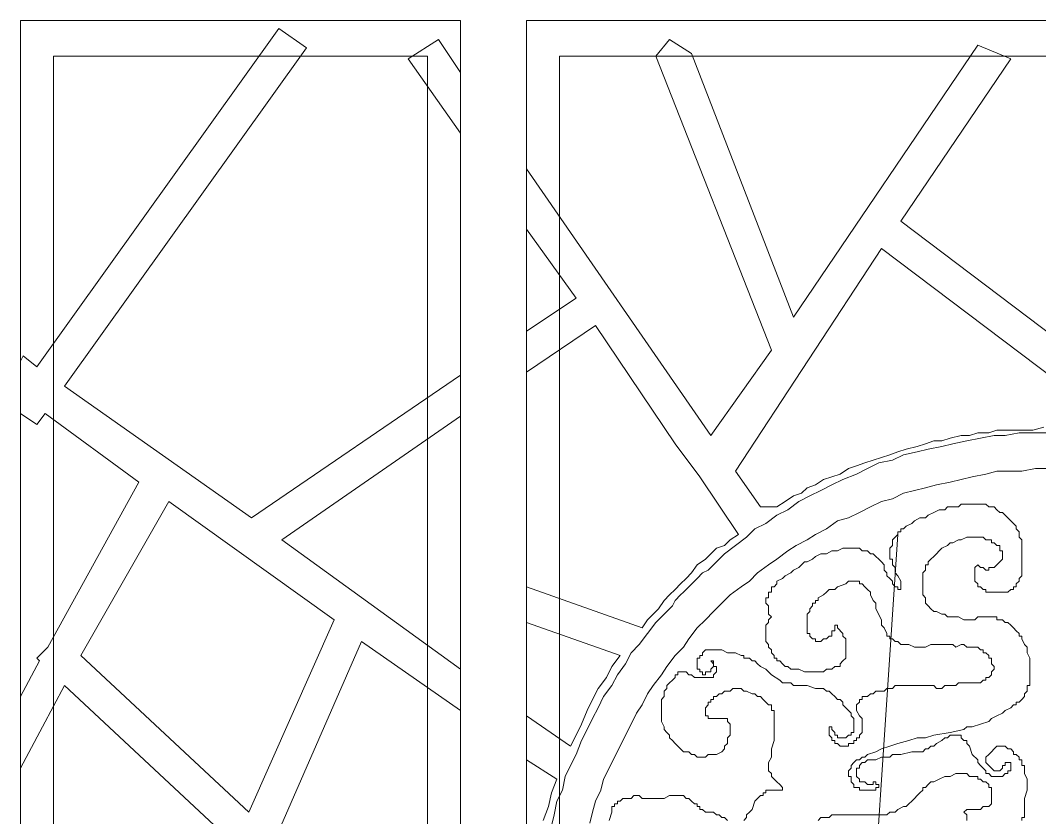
# Model space of a CAD drawing. Extents: x -66030 to 95157, y -13132 to 45879.
# Drawn here: x -51446 to -49999, y 28032 to 29164 of the extents above; entities that cross this region are included whole.
import ezdxf

# ---------------------------------------------------------------- set-up
doc = ezdxf.new("R2010")
doc.units = 0
doc.header["$LTSCALE"] = 100
doc.header["$MEASUREMENT"] = 0
doc.layers.get('0').update_dxf_attribs({"linetype": 'CONTINUOUS'})

msp = doc.modelspace()

# ---------------------------------------------------------------- linework, layer by layer
at = {"lineweight": 0}
for points in [[(-50821.4, 24422.6), (-51446.4, 24422.6), (-51446.4, 29164.4), (-50821.4, 29164.4), (-50821.4, 24422.6)], [(-50727.7, 24422.6), (-49235.6, 24422.6), (-49235.6, 29164.4), (-50727.7, 29164.4), (-50727.7, 24422.6)], [(-50821.4, 29090.2), (-50821.4, 29004.3), (-50895.7, 29109.7), (-50852.7, 29137.1), (-50821.4, 29090.2)], [(-50868.3, 24469.4), (-50868.3, 29113.6), (-51399.5, 29113.6), (-51399.5, 24469.4), (-50868.3, 24469.4)], [(-50680.8, 24469.4), (-49282.5, 24469.4), (-49282.5, 29113.6), (-50680.8, 29113.6), (-50680.8, 24469.4)], [(-51001.1, 28312.9), (-51235.5, 28480.9), (-51360.5, 28262.1), (-51122.2, 28039.5), (-51001.1, 28312.9)]]:
    msp.add_lwpolyline(points, close=True, dxfattribs=at)
for points in [[(-51036.3, 27895), (-51383.9, 28219.2), (-51446.4, 28102), (-51446.4, 28203.6), (-51419.1, 28254.3), (-51423, 28258.2), (-51407.3, 28273.9), (-51278.4, 28508.2), (-51411.2, 28605.9), (-51423, 28590.2), (-51446.4, 28605.9), (-51446.4, 28680.1), (-51442.5, 28687.9), (-51423, 28672.3), (-51079.2, 29152.7), (-51040.2, 29125.4), (-51383.9, 28644.9), (-51118.3, 28457.4), (-50821.4, 28660.5), (-50821.4, 28602), (-51075.3, 28426.2), (-50821.4, 28242.6), (-50821.4, 28184), (-50962.1, 28281.7), (-51083.1, 28004.3)], [(-49876.2, 28637.1), (-50196.5, 28879.3), (-50040.2, 29109.7), (-50087.1, 29129.3), (-50348.8, 28742.6), (-50493.3, 29117.5), (-50524.6, 29137.1), (-50544.1, 29113.6), (-50380.1, 28695.7), (-50466, 28574.6), (-50727.7, 28953.5), (-50727.7, 28867.6), (-50657.4, 28769.9), (-50727.7, 28723), (-50727.7, 28664.5), (-50630, 28730.9), (-50516.8, 28562.9), (-50516.8, 28562.9), (-50481.6, 28516), (-50426.9, 28434), (-50438.7, 28426.2), (-50446.5, 28418.4), (-50458.2, 28414.5), (-50466, 28406.7), (-50473.8, 28398.8), (-50485.5, 28391), (-50493.3, 28379.3), (-50501.1, 28371.5), (-50509, 28363.7), (-50516.8, 28355.9), (-50524.6, 28348.1), (-50532.4, 28340.3), (-50540.2, 28328.5), (-50548, 28320.7), (-50555.8, 28312.9), (-50563.6, 28301.2), (-50727.7, 28359.8), (-50727.7, 28309), (-50594.9, 28262.1), (-50606.6, 28246.5), (-50614.4, 28230.9), (-50626.1, 28215.3), (-50634, 28199.6), (-50641.8, 28184), (-50649.6, 28164.5), (-50657.4, 28148.9), (-50665.2, 28133.2), (-50727.7, 28176.2), (-50727.7, 28113.7), (-50684.7, 28086.4), (-50692.5, 28066.8), (-50696.4, 28047.3), (-50704.3, 28027.8)], [(-49903.5, 28598.1), (-50223.8, 28840.2), (-50430.8, 28523.8), (-50395.7, 28473.1), (-50372.3, 28473.1), (-50360.5, 28480.9), (-50348.8, 28488.7), (-50337.1, 28492.6), (-50329.3, 28500.4), (-50317.6, 28504.3), (-50305.9, 28512.1), (-50294.1, 28516), (-50282.4, 28519.9), (-50270.7, 28527.7), (-50259, 28531.7), (-50247.3, 28535.6), (-50235.5, 28539.5), (-50223.8, 28543.4), (-50212.1, 28547.3), (-50200.4, 28551.2), (-50188.7, 28555.1), (-50173, 28559), (-50161.3, 28562.9), (-50149.6, 28566.8), (-50137.9, 28566.8), (-50126.2, 28570.7), (-50110.6, 28574.6), (-50098.8, 28574.6), (-50087.1, 28578.5), (-50071.5, 28578.5), (-50059.8, 28582.4), (-50048.1, 28582.4), (-50032.4, 28582.4), (-50020.7, 28582.4), (-50009, 28582.4), (-49993.4, 28586.3)], [(-50692.5, 28020), (-50688.6, 28035.6), (-50684.7, 28055.1), (-50676.9, 28070.7), (-50673, 28090.3), (-50665.2, 28105.9), (-50657.4, 28121.5), (-50649.6, 28141.1), (-50641.8, 28156.7), (-50634, 28172.3), (-50626.1, 28187.9), (-50618.3, 28203.6), (-50606.6, 28219.2), (-50598.8, 28234.8), (-50587.1, 28250.4), (-50579.3, 28266), (-50567.6, 28277.8), (-50555.8, 28293.4), (-50544.1, 28309), (-50532.4, 28320.7), (-50520.7, 28332.4), (-50516.8, 28340.3), (-50509, 28348.1), (-50505.1, 28352), (-50497.2, 28359.8), (-50489.4, 28367.6), (-50485.5, 28371.5), (-50477.7, 28379.3), (-50469.9, 28383.2), (-50458.2, 28394.9), (-50446.5, 28406.7), (-50430.8, 28418.4), (-50415.2, 28430.1), (-50403.5, 28441.8), (-50387.9, 28449.6), (-50372.3, 28461.3), (-50356.6, 28469.2), (-50341, 28480.9), (-50325.4, 28488.7), (-50309.8, 28496.5), (-50294.1, 28504.3), (-50278.5, 28512.1), (-50259, 28519.9), (-50243.4, 28527.7), (-50227.7, 28535.6), (-50208.2, 28539.5), (-50192.6, 28547.3), (-50173, 28551.2), (-50157.4, 28555.1), (-50137.9, 28559), (-50122.3, 28562.9), (-50102.7, 28566.8), (-50083.2, 28570.7), (-50063.7, 28574.6), (-50048.1, 28574.6), (-50028.5, 28578.5), (-50009, 28578.5), (-49989.5, 28578.5)], [(-50637.9, 28023.9), (-50634, 28039.5), (-50630, 28055.1), (-50622.2, 28070.7), (-50618.3, 28086.4), (-50610.5, 28102), (-50602.7, 28117.6), (-50594.9, 28133.2), (-50587.1, 28148.9), (-50579.3, 28164.5), (-50571.5, 28180.1), (-50563.6, 28191.8), (-50555.8, 28207.5), (-50548, 28219.2), (-50536.3, 28234.8), (-50528.5, 28246.5), (-50516.8, 28262.1), (-50505.1, 28273.9), (-50497.2, 28285.6), (-50485.5, 28301.2), (-50473.8, 28312.9), (-50462.1, 28324.6), (-50450.4, 28336.4), (-50438.7, 28348.1), (-50423, 28359.8), (-50411.3, 28367.6), (-50399.6, 28379.3), (-50384, 28391), (-50372.3, 28398.8), (-50356.6, 28410.6), (-50344.9, 28418.4), (-50329.3, 28426.2), (-50317.6, 28434), (-50301.9, 28441.8), (-50286.3, 28453.5), (-50270.7, 28457.4), (-50255.1, 28465.3), (-50239.4, 28473.1), (-50223.8, 28480.9), (-50208.2, 28484.8), (-50192.6, 28492.6), (-50177, 28496.5), (-50161.3, 28500.4), (-50145.7, 28504.3), (-50126.2, 28508.2), (-50110.6, 28512.1), (-50094.9, 28516), (-50075.4, 28519.9), (-50059.8, 28523.8), (-50040.2, 28523.8), (-50024.6, 28523.8), (-50005.1, 28527.7), (-49989.5, 28527.7)], [(-50024.6, 28027.8), (-50024.6, 28031.7), (-50020.7, 28031.7), (-50020.7, 28035.6), (-50020.7, 28035.6), (-50020.7, 28039.5), (-50020.7, 28043.4), (-50020.7, 28047.3), (-50020.7, 28051.2), (-50020.7, 28055.1), (-50020.7, 28059), (-50016.8, 28070.7), (-50016.8, 28078.6), (-50016.8, 28082.5), (-50016.8, 28086.4), (-50020.7, 28094.2), (-50020.7, 28098.1), (-50020.7, 28102), (-50020.7, 28105.9), (-50024.6, 28105.9), (-50024.6, 28109.8), (-50024.6, 28113.7), (-50028.5, 28113.7), (-50028.5, 28117.6), (-50032.4, 28121.5), (-50036.3, 28121.5), (-50036.3, 28125.4), (-50040.2, 28129.3), (-50044.2, 28129.3), (-50044.2, 28129.3), (-50048.1, 28133.2), (-50052, 28133.2), (-50055.9, 28133.2), (-50055.9, 28133.2), (-50059.8, 28133.2), (-50063.7, 28129.3), (-50063.7, 28129.3), (-50067.6, 28125.4), (-50067.6, 28125.4), (-50071.5, 28121.5), (-50071.5, 28121.5), (-50075.4, 28117.6), (-50075.4, 28113.7), (-50075.4, 28113.7), (-50075.4, 28109.8), (-50075.4, 28109.8), (-50075.4, 28109.8), (-50071.5, 28105.9), (-50071.5, 28105.9), (-50067.6, 28102), (-50067.6, 28102), (-50063.7, 28098.1), (-50063.7, 28098.1), (-50059.8, 28098.1), (-50059.8, 28098.1), (-50055.9, 28098.1), (-50055.9, 28098.1), (-50055.9, 28098.1), (-50055.9, 28098.1), (-50052, 28102), (-50052, 28102), (-50052, 28102), (-50052, 28102), (-50052, 28105.9), (-50052, 28105.9), (-50048.1, 28105.9), (-50048.1, 28109.8), (-50048.1, 28109.8), (-50048.1, 28109.8), (-50048.1, 28109.8), (-50048.1, 28109.8), (-50044.2, 28109.8), (-50044.2, 28109.8), (-50044.2, 28109.8), (-50044.2, 28109.8), (-50044.2, 28109.8), (-50040.2, 28109.8), (-50040.2, 28109.8), (-50040.2, 28105.9), (-50040.2, 28105.9), (-50040.2, 28102), (-50040.2, 28102), (-50040.2, 28098.1), (-50040.2, 28098.1), (-50044.2, 28098.1), (-50044.2, 28094.2), (-50048.1, 28094.2), (-50048.1, 28094.2), (-50052, 28090.3), (-50052, 28090.3), (-50055.9, 28090.3), (-50055.9, 28090.3), (-50059.8, 28090.3), (-50059.8, 28090.3), (-50063.7, 28090.3), (-50063.7, 28090.3), (-50067.6, 28090.3), (-50067.6, 28090.3), (-50071.5, 28094.2), (-50071.5, 28094.2), (-50075.4, 28094.2), (-50075.4, 28098.1), (-50075.4, 28098.1), (-50079.3, 28102), (-50083.2, 28105.9), (-50087.1, 28109.8), (-50087.1, 28113.7), (-50094.9, 28121.5), (-50098.8, 28133.2), (-50102.7, 28137.1), (-50102.7, 28141.1), (-50106.6, 28141.1), (-50110.6, 28145), (-50110.6, 28148.9), (-50110.6, 28148.9), (-50114.5, 28148.9), (-50114.5, 28148.9), (-50118.4, 28148.9), (-50118.4, 28148.9), (-50122.3, 28148.9), (-50122.3, 28148.9), (-50126.2, 28148.9), (-50130.1, 28145), (-50134, 28145), (-50137.9, 28141.1), (-50145.7, 28137.1), (-50149.6, 28133.2), (-50153.5, 28133.2), (-50157.4, 28129.3), (-50161.3, 28129.3), (-50165.2, 28125.4), (-50169.1, 28125.4), (-50169.1, 28125.4), (-50177, 28125.4), (-50180.9, 28125.4), (-50196.5, 28121.5), (-50200.4, 28121.5), (-50208.2, 28121.5), (-50212.1, 28117.6), (-50219.9, 28117.6), (-50219.9, 28117.6), (-50223.8, 28117.6), (-50231.6, 28113.7), (-50235.5, 28113.7), (-50239.4, 28113.7), (-50243.4, 28113.7), (-50247.3, 28109.8), (-50251.2, 28109.8), (-50251.2, 28109.8), (-50255.1, 28105.9), (-50255.1, 28105.9), (-50255.1, 28105.9), (-50255.1, 28102), (-50259, 28102), (-50259, 28102), (-50259, 28098.1), (-50259, 28098.1), (-50259, 28094.2), (-50259, 28094.2), (-50259, 28090.3), (-50259, 28090.3), (-50255.1, 28086.4), (-50255.1, 28086.4), (-50255.1, 28082.5), (-50251.2, 28082.5), (-50247.3, 28082.5), (-50247.3, 28082.5), (-50243.4, 28078.6), (-50243.4, 28078.6), (-50235.5, 28078.6), (-50235.5, 28082.5), (-50231.6, 28082.5), (-50231.6, 28078.6), (-50231.6, 28078.6), (-50227.7, 28078.6), (-50227.7, 28078.6), (-50227.7, 28078.6), (-50227.7, 28074.7), (-50231.6, 28074.7), (-50231.6, 28070.7), (-50235.5, 28070.7), (-50235.5, 28070.7), (-50239.4, 28070.7), (-50239.4, 28070.7), (-50243.4, 28070.7), (-50243.4, 28070.7), (-50247.3, 28070.7), (-50247.3, 28070.7), (-50251.2, 28070.7), (-50251.2, 28070.7), (-50255.1, 28070.7), (-50255.1, 28074.7), (-50259, 28074.7), (-50259, 28074.7), (-50262.9, 28074.7), (-50262.9, 28078.6), (-50262.9, 28078.6), (-50266.8, 28082.5), (-50266.8, 28082.5), (-50266.8, 28086.4), (-50266.8, 28086.4), (-50266.8, 28090.3), (-50270.7, 28090.3), (-50270.7, 28094.2), (-50270.7, 28094.2), (-50270.7, 28098.1), (-50266.8, 28102), (-50266.8, 28102), (-50266.8, 28105.9), (-50266.8, 28105.9), (-50262.9, 28109.8), (-50262.9, 28109.8), (-50259, 28113.7), (-50255.1, 28113.7), (-50251.2, 28117.6), (-50247.3, 28117.6), (-50243.4, 28121.5), (-50231.6, 28125.4), (-50223.8, 28129.3), (-50212.1, 28133.2), (-50200.4, 28137.1), (-50184.8, 28141.1), (-50173, 28145), (-50161.3, 28145), (-50149.6, 28148.9), (-50126.2, 28152.8), (-50106.6, 28156.7), (-50106.6, 28156.7), (-50102.7, 28160.6), (-50094.9, 28160.6), (-50083.2, 28164.5), (-50071.5, 28168.4), (-50067.6, 28172.3), (-50059.8, 28176.2), (-50052, 28180.1), (-50048.1, 28184), (-50040.2, 28187.9), (-50036.3, 28191.8), (-50032.4, 28191.8), (-50032.4, 28195.7), (-50028.5, 28195.7), (-50024.6, 28199.6), (-50024.6, 28199.6), (-50020.7, 28203.6), (-50020.7, 28207.5), (-50020.7, 28207.5), (-50016.8, 28211.4), (-50016.8, 28215.3), (-50016.8, 28219.2), (-50012.9, 28219.2), (-50012.9, 28223.1), (-50012.9, 28227), (-50012.9, 28230.9), (-50012.9, 28234.8), (-50012.9, 28238.7), (-50012.9, 28242.6), (-50012.9, 28246.5), (-50012.9, 28250.4), (-50012.9, 28254.3), (-50012.9, 28258.2), (-50016.8, 28266), (-50016.8, 28273.9), (-50020.7, 28277.8), (-50024.6, 28285.6), (-50024.6, 28289.5), (-50028.5, 28289.5), (-50028.5, 28293.4), (-50032.4, 28297.3), (-50032.4, 28297.3), (-50036.3, 28301.2), (-50036.3, 28301.2), (-50040.2, 28305.1), (-50044.2, 28309), (-50048.1, 28309), (-50048.1, 28309), (-50052, 28312.9), (-50055.9, 28312.9), (-50059.8, 28312.9), (-50059.8, 28316.8), (-50063.7, 28316.8), (-50067.6, 28316.8), (-50071.5, 28316.8), (-50075.4, 28316.8), (-50079.3, 28316.8), (-50083.2, 28316.8), (-50087.1, 28316.8), (-50091, 28312.9), (-50094.9, 28312.9), (-50098.8, 28312.9), (-50102.7, 28312.9), (-50106.6, 28312.9), (-50114.5, 28316.8), (-50118.4, 28316.8), (-50126.2, 28316.8), (-50130.1, 28316.8), (-50134, 28320.7), (-50137.9, 28320.7), (-50145.7, 28324.6), (-50149.6, 28324.6), (-50153.5, 28328.5), (-50153.5, 28328.5), (-50157.4, 28332.4), (-50157.4, 28332.4), (-50157.4, 28332.4), (-50161.3, 28336.4), (-50161.3, 28340.3), (-50161.3, 28344.2), (-50165.2, 28348.1), (-50165.2, 28352), (-50165.2, 28355.9), (-50165.2, 28359.8), (-50165.2, 28363.7), (-50165.2, 28363.7), (-50165.2, 28367.6), (-50165.2, 28371.5), (-50165.2, 28375.4), (-50165.2, 28379.3), (-50165.2, 28379.3), (-50161.3, 28383.2), (-50161.3, 28387.1), (-50161.3, 28391), (-50157.4, 28391), (-50157.4, 28394.9), (-50153.5, 28398.8), (-50153.5, 28398.8), (-50149.6, 28402.8), (-50149.6, 28402.8), (-50145.7, 28406.7), (-50145.7, 28406.7), (-50141.8, 28410.6), (-50137.9, 28414.5), (-50130.1, 28418.4), (-50126.2, 28422.3), (-50122.3, 28422.3), (-50114.5, 28426.2), (-50110.6, 28426.2), (-50102.7, 28430.1), (-50098.8, 28430.1), (-50091, 28430.1), (-50087.1, 28430.1), (-50079.3, 28430.1), (-50075.4, 28426.2), (-50071.5, 28426.2), (-50071.5, 28426.2), (-50067.6, 28426.2), (-50067.6, 28422.3), (-50063.7, 28422.3), (-50063.7, 28422.3), (-50059.8, 28418.4), (-50059.8, 28418.4), (-50055.9, 28418.4), (-50055.9, 28414.5), (-50055.9, 28410.6), (-50052, 28410.6), (-50052, 28406.7), (-50052, 28406.7), (-50052, 28402.8), (-50052, 28398.8), (-50055.9, 28394.9), (-50055.9, 28394.9), (-50059.8, 28391), (-50059.8, 28391), (-50063.7, 28387.1), (-50063.7, 28387.1), (-50067.6, 28387.1), (-50071.5, 28387.1), (-50071.5, 28383.2), (-50075.4, 28383.2), (-50079.3, 28387.1), (-50083.2, 28387.1), (-50083.2, 28387.1), (-50087.1, 28391), (-50087.1, 28391), (-50087.1, 28391), (-50091, 28387.1), (-50091, 28387.1), (-50091, 28387.1), (-50091, 28383.2), (-50091, 28379.3), (-50091, 28371.5), (-50091, 28367.6), (-50091, 28367.6), (-50091, 28367.6), (-50087.1, 28363.7), (-50087.1, 28363.7), (-50087.1, 28359.8), (-50083.2, 28359.8), (-50083.2, 28359.8), (-50079.3, 28355.9), (-50075.4, 28355.9), (-50075.4, 28352), (-50071.5, 28352), (-50067.6, 28352), (-50063.7, 28352), (-50059.8, 28352), (-50055.9, 28352), (-50052, 28352), (-50048.1, 28352), (-50044.2, 28352), (-50040.2, 28355.9), (-50040.2, 28355.9), (-50036.3, 28355.9), (-50036.3, 28359.8), (-50036.3, 28359.8), (-50032.4, 28359.8), (-50032.4, 28363.7), (-50028.5, 28367.6), (-50028.5, 28367.6), (-50028.5, 28371.5), (-50024.6, 28375.4), (-50024.6, 28379.3), (-50024.6, 28383.2), (-50024.6, 28387.1), (-50024.6, 28391), (-50024.6, 28398.8), (-50024.6, 28402.8), (-50024.6, 28406.7), (-50024.6, 28410.6), (-50024.6, 28414.5), (-50024.6, 28422.3), (-50024.6, 28426.2), (-50028.5, 28430.1), (-50028.5, 28434), (-50028.5, 28437.9), (-50032.4, 28441.8), (-50032.4, 28445.7), (-50036.3, 28449.6), (-50036.3, 28449.6), (-50040.2, 28453.5), (-50044.2, 28457.4), (-50048.1, 28461.3), (-50048.1, 28461.3), (-50052, 28465.3), (-50055.9, 28465.3), (-50059.8, 28469.2), (-50063.7, 28473.1), (-50071.5, 28473.1), (-50075.4, 28477), (-50083.2, 28477), (-50087.1, 28477), (-50094.9, 28477), (-50098.8, 28477), (-50106.6, 28477), (-50110.6, 28477), (-50114.5, 28473.1), (-50122.3, 28473.1), (-50130.1, 28473.1), (-50134, 28469.2), (-50141.8, 28469.2), (-50149.6, 28465.3), (-50157.4, 28461.3), (-50161.3, 28457.4), (-50169.1, 28457.4), (-50177, 28453.5), (-50180.9, 28449.6), (-50188.7, 28445.7), (-50192.6, 28441.8), (-50196.5, 28441.8), (-50196.5, 28437.9), (-50200.4, 28437.9), (-50200.4, 28434), (-50251.2, 27672.3)], [(-50200.4, 28434), (-50200.4, 28434), (-50204.3, 28430.1), (-50204.3, 28430.1), (-50208.2, 28426.2), (-50208.2, 28422.3), (-50208.2, 28422.3), (-50208.2, 28418.4), (-50212.1, 28414.5), (-50212.1, 28414.5), (-50212.1, 28410.6), (-50212.1, 28410.6), (-50212.1, 28406.7), (-50212.1, 28402.8), (-50212.1, 28398.8), (-50208.2, 28398.8), (-50208.2, 28391), (-50204.3, 28387.1), (-50204.3, 28379.3), (-50200.4, 28375.4), (-50196.5, 28367.6), (-50196.5, 28363.7), (-50196.5, 28363.7), (-50196.5, 28363.7), (-50196.5, 28359.8), (-50196.5, 28359.8), (-50196.5, 28359.8), (-50196.5, 28359.8), (-50196.5, 28355.9), (-50196.5, 28355.9), (-50196.5, 28355.9), (-50200.4, 28355.9), (-50200.4, 28359.8), (-50204.3, 28359.8), (-50204.3, 28359.8), (-50208.2, 28363.7), (-50208.2, 28367.6), (-50212.1, 28371.5), (-50212.1, 28371.5), (-50216, 28375.4), (-50216, 28379.3), (-50219.9, 28383.2), (-50219.9, 28387.1), (-50219.9, 28387.1), (-50219.9, 28391), (-50223.8, 28394.9), (-50227.7, 28398.8), (-50227.7, 28398.8), (-50231.6, 28402.8), (-50235.5, 28406.7), (-50239.4, 28406.7), (-50243.4, 28410.6), (-50243.4, 28410.6), (-50247.3, 28410.6), (-50251.2, 28410.6), (-50255.1, 28414.5), (-50259, 28414.5), (-50262.9, 28414.5), (-50266.8, 28414.5), (-50270.7, 28414.5), (-50274.6, 28414.5), (-50278.5, 28414.5), (-50286.3, 28410.6), (-50294.1, 28410.6), (-50301.9, 28406.7), (-50309.8, 28406.7), (-50317.6, 28402.8), (-50321.5, 28398.8), (-50329.3, 28394.9), (-50333.2, 28394.9), (-50337.1, 28391), (-50341, 28387.1), (-50348.8, 28383.2), (-50352.7, 28379.3), (-50360.5, 28375.4), (-50364.4, 28371.5), (-50372.3, 28367.6), (-50372.3, 28363.7), (-50376.2, 28359.8), (-50380.1, 28359.8), (-50380.1, 28355.9), (-50380.1, 28352), (-50384, 28352), (-50384, 28348.1), (-50384, 28348.1), (-50384, 28344.2), (-50387.9, 28344.2), (-50387.9, 28340.3), (-50387.9, 28340.3), (-50387.9, 28336.4), (-50384, 28332.4), (-50384, 28328.5), (-50384, 28324.6), (-50384, 28324.6), (-50384, 28320.7), (-50380.1, 28316.8), (-50380.1, 28316.8), (-50384, 28312.9), (-50384, 28312.9), (-50384, 28312.9), (-50384, 28309), (-50384, 28309), (-50387.9, 28305.1), (-50387.9, 28301.2), (-50387.9, 28297.3), (-50387.9, 28293.4), (-50387.9, 28289.5), (-50387.9, 28285.6), (-50387.9, 28285.6), (-50387.9, 28281.7), (-50387.9, 28281.7), (-50384, 28277.8), (-50384, 28273.9), (-50380.1, 28270), (-50380.1, 28266), (-50376.2, 28262.1), (-50376.2, 28258.2), (-50372.3, 28258.2), (-50372.3, 28254.3), (-50368.3, 28254.3), (-50364.4, 28250.4), (-50364.4, 28250.4), (-50360.5, 28246.5), (-50356.6, 28246.5), (-50352.7, 28242.6), (-50348.8, 28242.6), (-50344.9, 28242.6), (-50341, 28242.6), (-50333.2, 28238.7), (-50329.3, 28238.7), (-50325.4, 28238.7), (-50321.5, 28238.7), (-50317.6, 28238.7), (-50313.7, 28238.7), (-50309.8, 28238.7), (-50305.9, 28238.7), (-50301.9, 28242.6), (-50298, 28242.6), (-50294.1, 28242.6), (-50290.2, 28246.5), (-50286.3, 28246.5), (-50282.4, 28246.5), (-50282.4, 28250.4), (-50278.5, 28254.3), (-50278.5, 28254.3), (-50274.6, 28258.2), (-50274.6, 28262.1), (-50274.6, 28266), (-50274.6, 28270), (-50274.6, 28270), (-50274.6, 28273.9), (-50274.6, 28277.8), (-50274.6, 28277.8), (-50274.6, 28281.7), (-50274.6, 28281.7), (-50274.6, 28285.6), (-50278.5, 28289.5), (-50278.5, 28293.4), (-50286.3, 28301.2), (-50286.3, 28301.2), (-50286.3, 28305.1), (-50286.3, 28305.1), (-50290.2, 28305.1), (-50290.2, 28301.2), (-50290.2, 28301.2), (-50290.2, 28301.2), (-50290.2, 28297.3), (-50294.1, 28297.3), (-50294.1, 28293.4), (-50294.1, 28293.4), (-50294.1, 28293.4), (-50294.1, 28293.4), (-50294.1, 28289.5), (-50298, 28289.5), (-50298, 28289.5), (-50298, 28289.5), (-50298, 28289.5), (-50301.9, 28285.6), (-50301.9, 28285.6), (-50305.9, 28285.6), (-50309.8, 28281.7), (-50313.7, 28281.7), (-50313.7, 28281.7), (-50317.6, 28281.7), (-50317.6, 28285.6), (-50321.5, 28285.6), (-50321.5, 28285.6), (-50321.5, 28285.6), (-50321.5, 28285.6), (-50325.4, 28289.5), (-50325.4, 28293.4), (-50325.4, 28293.4), (-50325.4, 28293.4), (-50329.3, 28293.4), (-50329.3, 28293.4), (-50329.3, 28297.3), (-50329.3, 28301.2), (-50329.3, 28305.1), (-50329.3, 28309), (-50329.3, 28309), (-50329.3, 28312.9), (-50329.3, 28316.8), (-50329.3, 28320.7), (-50329.3, 28320.7), (-50325.4, 28324.6), (-50325.4, 28328.5), (-50325.4, 28328.5), (-50321.5, 28332.4), (-50321.5, 28336.4), (-50317.6, 28336.4), (-50317.6, 28340.3), (-50313.7, 28340.3), (-50313.7, 28344.2), (-50305.9, 28348.1), (-50301.9, 28352), (-50298, 28355.9), (-50290.2, 28355.9), (-50286.3, 28359.8), (-50274.6, 28363.7), (-50270.7, 28367.6), (-50266.8, 28367.6), (-50266.8, 28367.6), (-50262.9, 28367.6), (-50259, 28367.6), (-50255.1, 28367.6), (-50255.1, 28363.7), (-50251.2, 28363.7), (-50247.3, 28359.8), (-50247.3, 28359.8), (-50243.4, 28355.9), (-50243.4, 28355.9), (-50239.4, 28352), (-50239.4, 28348.1), (-50235.5, 28340.3), (-50231.6, 28336.4), (-50231.6, 28328.5), (-50223.8, 28312.9), (-50223.8, 28305.1), (-50219.9, 28301.2), (-50216, 28293.4), (-50216, 28289.5), (-50212.1, 28289.5), (-50212.1, 28285.6), (-50208.2, 28285.6), (-50204.3, 28281.7), (-50200.4, 28281.7), (-50200.4, 28281.7), (-50196.5, 28277.8), (-50192.6, 28277.8), (-50192.6, 28277.8), (-50184.8, 28277.8), (-50177, 28273.9), (-50173, 28273.9), (-50165.2, 28273.9), (-50161.3, 28273.9), (-50153.5, 28277.8), (-50141.8, 28277.8), (-50134, 28277.8), (-50130.1, 28277.8), (-50122.3, 28277.8), (-50118.4, 28273.9), (-50110.6, 28277.8), (-50106.6, 28277.8), (-50102.7, 28273.9), (-50094.9, 28273.9), (-50091, 28273.9), (-50087.1, 28273.9), (-50083.2, 28270), (-50079.3, 28270), (-50079.3, 28266), (-50075.4, 28266), (-50071.5, 28262.1), (-50071.5, 28258.2), (-50067.6, 28258.2), (-50067.6, 28254.3), (-50067.6, 28250.4), (-50063.7, 28246.5), (-50063.7, 28246.5), (-50063.7, 28242.6), (-50067.6, 28238.7), (-50067.6, 28238.7), (-50067.6, 28234.8), (-50067.6, 28234.8), (-50071.5, 28230.9), (-50075.4, 28230.9), (-50075.4, 28227), (-50079.3, 28227), (-50083.2, 28223.1), (-50087.1, 28223.1), (-50091, 28223.1), (-50094.9, 28223.1), (-50102.7, 28223.1), (-50106.6, 28223.1), (-50106.6, 28223.1), (-50110.6, 28223.1), (-50114.5, 28223.1), (-50118.4, 28219.2), (-50126.2, 28219.2), (-50130.1, 28219.2), (-50134, 28219.2), (-50137.9, 28215.3), (-50141.8, 28215.3), (-50145.7, 28215.3), (-50149.6, 28219.2), (-50153.5, 28219.2), (-50157.4, 28219.2), (-50165.2, 28219.2), (-50177, 28219.2), (-50184.8, 28219.2), (-50192.6, 28219.2), (-50196.5, 28219.2), (-50200.4, 28219.2), (-50204.3, 28219.2), (-50208.2, 28215.3), (-50212.1, 28215.3), (-50216, 28215.3), (-50219.9, 28211.4), (-50223.8, 28211.4), (-50231.6, 28211.4), (-50235.5, 28207.5), (-50239.4, 28207.5), (-50243.4, 28203.6), (-50247.3, 28203.6), (-50251.2, 28203.6), (-50251.2, 28199.6), (-50255.1, 28199.6), (-50255.1, 28195.7), (-50259, 28191.8), (-50259, 28191.8), (-50259, 28187.9), (-50259, 28187.9), (-50259, 28184), (-50255.1, 28176.2), (-50251.2, 28172.3), (-50251.2, 28168.4), (-50251.2, 28164.5), (-50251.2, 28160.6), (-50251.2, 28160.6), (-50251.2, 28156.7), (-50251.2, 28152.8), (-50255.1, 28148.9), (-50255.1, 28145), (-50259, 28145), (-50259, 28141.1), (-50262.9, 28141.1), (-50262.9, 28137.1), (-50266.8, 28137.1), (-50270.7, 28137.1), (-50270.7, 28133.2), (-50274.6, 28133.2), (-50278.5, 28133.2), (-50278.5, 28133.2), (-50282.4, 28133.2), (-50286.3, 28137.1), (-50286.3, 28137.1), (-50290.2, 28137.1), (-50290.2, 28137.1), (-50290.2, 28141.1), (-50294.1, 28141.1), (-50294.1, 28145), (-50298, 28148.9), (-50298, 28152.8), (-50298, 28156.7), (-50298, 28160.6), (-50298, 28160.6), (-50298, 28160.6), (-50294.1, 28160.6), (-50294.1, 28160.6), (-50294.1, 28160.6), (-50294.1, 28160.6), (-50294.1, 28156.7), (-50294.1, 28156.7), (-50290.2, 28152.8), (-50290.2, 28152.8), (-50290.2, 28152.8), (-50290.2, 28148.9), (-50290.2, 28148.9), (-50286.3, 28148.9), (-50286.3, 28145), (-50286.3, 28145), (-50282.4, 28145), (-50282.4, 28145), (-50278.5, 28145), (-50278.5, 28145), (-50274.6, 28145), (-50274.6, 28145), (-50270.7, 28148.9), (-50266.8, 28148.9), (-50266.8, 28152.8), (-50262.9, 28152.8), (-50262.9, 28156.7), (-50262.9, 28160.6), (-50262.9, 28160.6), (-50262.9, 28164.5), (-50262.9, 28164.5), (-50262.9, 28164.5), (-50262.9, 28168.4), (-50262.9, 28172.3), (-50266.8, 28176.2), (-50266.8, 28180.1), (-50270.7, 28184), (-50274.6, 28187.9), (-50278.5, 28191.8), (-50278.5, 28195.7), (-50282.4, 28199.6), (-50286.3, 28199.6), (-50290.2, 28203.6), (-50294.1, 28207.5), (-50298, 28211.4), (-50298, 28211.4), (-50301.9, 28211.4), (-50305.9, 28215.3), (-50309.8, 28215.3), (-50313.7, 28215.3), (-50317.6, 28215.3), (-50329.3, 28219.2), (-50337.1, 28219.2), (-50348.8, 28219.2), (-50352.7, 28223.1), (-50356.6, 28223.1), (-50360.5, 28223.1), (-50364.4, 28223.1), (-50368.3, 28227), (-50368.3, 28227), (-50368.3, 28227), (-50380.1, 28234.8), (-50384, 28238.7), (-50387.9, 28242.6), (-50395.7, 28246.5), (-50399.6, 28250.4), (-50403.5, 28254.3), (-50407.4, 28254.3), (-50411.3, 28258.2), (-50415.2, 28258.2), (-50415.2, 28258.2), (-50415.2, 28258.2), (-50419.1, 28258.2), (-50419.1, 28262.1), (-50423, 28262.1), (-50430.8, 28266), (-50434.7, 28266), (-50438.7, 28266), (-50442.6, 28266), (-50450.4, 28270), (-50454.3, 28270), (-50458.2, 28270), (-50466, 28270), (-50469.9, 28270), (-50473.8, 28270), (-50473.8, 28270), (-50473.8, 28270), (-50477.7, 28266), (-50477.7, 28266), (-50477.7, 28262.1), (-50481.6, 28262.1), (-50481.6, 28258.2), (-50485.5, 28258.2), (-50485.5, 28254.3), (-50485.5, 28254.3), (-50485.5, 28250.4), (-50485.5, 28250.4), (-50485.5, 28246.5), (-50485.5, 28246.5), (-50485.5, 28246.5), (-50485.5, 28242.6), (-50481.6, 28242.6), (-50481.6, 28238.7), (-50477.7, 28238.7), (-50477.7, 28234.8), (-50473.8, 28234.8), (-50473.8, 28234.8), (-50473.8, 28238.7), (-50469.9, 28238.7), (-50469.9, 28238.7), (-50466, 28238.7), (-50466, 28242.6), (-50466, 28242.6), (-50466, 28242.6), (-50462.1, 28246.5), (-50462.1, 28246.5), (-50462.1, 28250.4), (-50462.1, 28250.4), (-50462.1, 28250.4), (-50466, 28254.3), (-50466, 28254.3), (-50466, 28254.3), (-50466, 28254.3), (-50466, 28254.3), (-50466, 28254.3), (-50462.1, 28254.3), (-50462.1, 28254.3), (-50462.1, 28254.3), (-50462.1, 28250.4), (-50462.1, 28246.5), (-50458.2, 28246.5), (-50458.2, 28242.6), (-50458.2, 28242.6), (-50458.2, 28238.7), (-50458.2, 28238.7), (-50462.1, 28234.8), (-50462.1, 28234.8), (-50462.1, 28234.8), (-50462.1, 28234.8), (-50462.1, 28230.9), (-50466, 28230.9), (-50466, 28230.9), (-50469.9, 28230.9), (-50473.8, 28230.9), (-50477.7, 28230.9), (-50481.6, 28230.9), (-50485.5, 28230.9), (-50489.4, 28230.9), (-50489.4, 28230.9), (-50493.3, 28234.8), (-50497.2, 28234.8), (-50501.1, 28238.7), (-50505.1, 28238.7), (-50505.1, 28238.7), (-50505.1, 28238.7), (-50509, 28238.7), (-50509, 28238.7), (-50509, 28238.7), (-50512.9, 28238.7), (-50512.9, 28234.8), (-50512.9, 28234.8), (-50516.8, 28234.8), (-50516.8, 28230.9), (-50520.7, 28227), (-50520.7, 28227), (-50524.6, 28223.1), (-50524.6, 28223.1), (-50528.5, 28219.2), (-50528.5, 28215.3), (-50532.4, 28211.4), (-50532.4, 28203.6), (-50536.3, 28199.6), (-50536.3, 28195.7), (-50536.3, 28187.9), (-50536.3, 28184), (-50536.3, 28176.2), (-50536.3, 28172.3), (-50536.3, 28168.4), (-50532.4, 28160.6), (-50532.4, 28156.7), (-50528.5, 28152.8), (-50524.6, 28148.9), (-50524.6, 28145), (-50520.7, 28141.1), (-50516.8, 28137.1), (-50512.9, 28133.2), (-50509, 28129.3), (-50505.1, 28125.4), (-50497.2, 28125.4), (-50493.3, 28121.5), (-50489.4, 28121.5), (-50485.5, 28117.6), (-50477.7, 28117.6), (-50473.8, 28117.6), (-50469.9, 28121.5), (-50462.1, 28121.5), (-50458.2, 28121.5), (-50450.4, 28125.4), (-50450.4, 28125.4), (-50450.4, 28125.4), (-50450.4, 28125.4), (-50446.5, 28129.3), (-50446.5, 28129.3), (-50446.5, 28133.2), (-50442.6, 28137.1), (-50442.6, 28141.1), (-50442.6, 28145), (-50438.7, 28148.9), (-50438.7, 28152.8), (-50438.7, 28156.7), (-50438.7, 28160.6), (-50438.7, 28164.5), (-50442.6, 28168.4), (-50442.6, 28168.4), (-50442.6, 28172.3), (-50442.6, 28172.3), (-50446.5, 28172.3), (-50446.5, 28172.3), (-50450.4, 28172.3), (-50454.3, 28172.3), (-50454.3, 28172.3), (-50458.2, 28172.3), (-50462.1, 28172.3), (-50462.1, 28172.3), (-50466, 28172.3), (-50466, 28172.3), (-50469.9, 28172.3), (-50469.9, 28172.3), (-50469.9, 28176.2), (-50473.8, 28176.2), (-50473.8, 28180.1), (-50473.8, 28180.1), (-50473.8, 28184), (-50473.8, 28184), (-50473.8, 28187.9), (-50473.8, 28187.9), (-50469.9, 28191.8), (-50469.9, 28191.8), (-50469.9, 28195.7), (-50466, 28195.7), (-50466, 28199.6), (-50466, 28199.6), (-50462.1, 28199.6), (-50462.1, 28203.6), (-50458.2, 28203.6), (-50454.3, 28207.5), (-50450.4, 28207.5), (-50446.5, 28211.4), (-50438.7, 28211.4), (-50434.7, 28215.3), (-50430.8, 28215.3), (-50426.9, 28215.3), (-50423, 28215.3), (-50419.1, 28211.4), (-50415.2, 28211.4), (-50407.4, 28207.5), (-50403.5, 28207.5), (-50399.6, 28203.6), (-50395.7, 28203.6), (-50391.8, 28199.6), (-50391.8, 28199.6), (-50387.9, 28195.7), (-50384, 28191.8), (-50380.1, 28191.8), (-50380.1, 28187.9), (-50380.1, 28184), (-50376.2, 28184), (-50376.2, 28180.1), (-50376.2, 28176.2), (-50376.2, 28172.3), (-50376.2, 28168.4), (-50376.2, 28168.4), (-50376.2, 28164.5), (-50376.2, 28156.7), (-50376.2, 28152.8), (-50376.2, 28145), (-50376.2, 28141.1), (-50380.1, 28129.3), (-50380.1, 28121.5), (-50380.1, 28117.6), (-50384, 28109.8), (-50384, 28105.9), (-50384, 28098.1), (-50384, 28098.1), (-50380.1, 28094.2), (-50380.1, 28094.2), (-50380.1, 28090.3), (-50380.1, 28090.3), (-50376.2, 28086.4), (-50376.2, 28086.4), (-50372.3, 28082.5), (-50368.3, 28078.6), (-50364.4, 28074.7), (-50364.4, 28074.7), (-50364.4, 28074.7), (-50364.4, 28074.7), (-50364.4, 28070.7), (-50364.4, 28070.7), (-50368.3, 28070.7), (-50368.3, 28070.7), (-50368.3, 28070.7), (-50376.2, 28070.7), (-50380.1, 28070.7), (-50380.1, 28070.7), (-50384, 28070.7), (-50384, 28070.7), (-50387.9, 28070.7), (-50387.9, 28066.8), (-50391.8, 28066.8), (-50391.8, 28062.9), (-50395.7, 28062.9), (-50399.6, 28059), (-50403.5, 28055.1), (-50407.4, 28043.4), (-50411.3, 28039.5), (-50415.2, 28035.6), (-50415.2, 28031.7), (-50419.1, 28027.8)], [(-50313.7, 28027.8), (-50309.8, 28031.7), (-50305.9, 28031.7), (-50301.9, 28031.7), (-50298, 28031.7), (-50294.1, 28035.6), (-50290.2, 28035.6), (-50286.3, 28035.6), (-50278.5, 28035.6), (-50270.7, 28035.6), (-50251.2, 28035.6), (-50243.4, 28035.6), (-50231.6, 28035.6), (-50227.7, 28035.6), (-50223.8, 28035.6), (-50219.9, 28035.6), (-50216, 28035.6), (-50212.1, 28039.5), (-50208.2, 28039.5), (-50204.3, 28039.5), (-50200.4, 28043.4), (-50192.6, 28047.3), (-50188.7, 28047.3), (-50184.8, 28051.2), (-50180.9, 28055.1), (-50177, 28059), (-50173, 28062.9), (-50169.1, 28066.8), (-50165.2, 28070.7), (-50165.2, 28074.7), (-50161.3, 28074.7), (-50157.4, 28078.6), (-50153.5, 28082.5), (-50149.6, 28082.5), (-50141.8, 28086.4), (-50134, 28090.3), (-50126.2, 28090.3), (-50118.4, 28094.2), (-50110.6, 28094.2), (-50102.7, 28094.2), (-50098.8, 28090.3), (-50094.9, 28090.3), (-50091, 28090.3), (-50087.1, 28090.3), (-50087.1, 28086.4), (-50083.2, 28086.4), (-50079.3, 28082.5), (-50079.3, 28082.5), (-50075.4, 28082.5), (-50071.5, 28078.6), (-50071.5, 28074.7), (-50067.6, 28074.7), (-50067.6, 28070.7), (-50067.6, 28066.8), (-50067.6, 28062.9), (-50067.6, 28062.9), (-50067.6, 28059), (-50067.6, 28055.1), (-50067.6, 28051.2), (-50067.6, 28051.2), (-50071.5, 28047.3), (-50071.5, 28047.3), (-50075.4, 28047.3), (-50075.4, 28047.3), (-50079.3, 28047.3), (-50083.2, 28043.4), (-50091, 28043.4), (-50094.9, 28043.4), (-50098.8, 28043.4), (-50102.7, 28043.4), (-50102.7, 28043.4), (-50102.7, 28043.4), (-50106.6, 28039.5), (-50106.6, 28039.5), (-50102.7, 28035.6), (-50102.7, 28035.6), (-50102.7, 28031.7), (-50102.7, 28027.8)], [(-50442.6, 28027.8), (-50446.5, 28031.7), (-50450.4, 28031.7), (-50454.3, 28035.6), (-50458.2, 28035.6), (-50462.1, 28039.5), (-50462.1, 28039.5), (-50466, 28039.5), (-50469.9, 28039.5), (-50473.8, 28039.5), (-50473.8, 28039.5), (-50477.7, 28043.4), (-50481.6, 28043.4), (-50481.6, 28047.3), (-50485.5, 28047.3), (-50485.5, 28051.2), (-50489.4, 28051.2), (-50493.3, 28055.1), (-50493.3, 28055.1), (-50497.2, 28059), (-50497.2, 28059), (-50501.1, 28059), (-50505.1, 28062.9), (-50505.1, 28062.9), (-50509, 28062.9), (-50512.9, 28062.9), (-50512.9, 28062.9), (-50516.8, 28062.9), (-50520.7, 28062.9), (-50524.6, 28062.9), (-50524.6, 28062.9), (-50532.4, 28059), (-50536.3, 28059), (-50540.2, 28059), (-50544.1, 28059), (-50544.1, 28059), (-50548, 28059), (-50555.8, 28059), (-50559.7, 28059), (-50563.6, 28059), (-50567.6, 28062.9), (-50571.5, 28062.9), (-50575.4, 28062.9), (-50579.3, 28059), (-50583.2, 28059), (-50587.1, 28059), (-50591, 28059), (-50594.9, 28055.1), (-50598.8, 28055.1), (-50598.8, 28055.1), (-50598.8, 28051.2), (-50602.7, 28051.2), (-50602.7, 28051.2), (-50602.7, 28047.3), (-50606.6, 28047.3), (-50606.6, 28043.4), (-50606.6, 28039.5), (-50606.6, 28039.5), (-50610.5, 28027.8)]]:
    msp.add_lwpolyline(points, dxfattribs=at)

doc.saveas('drawing.dxf')
